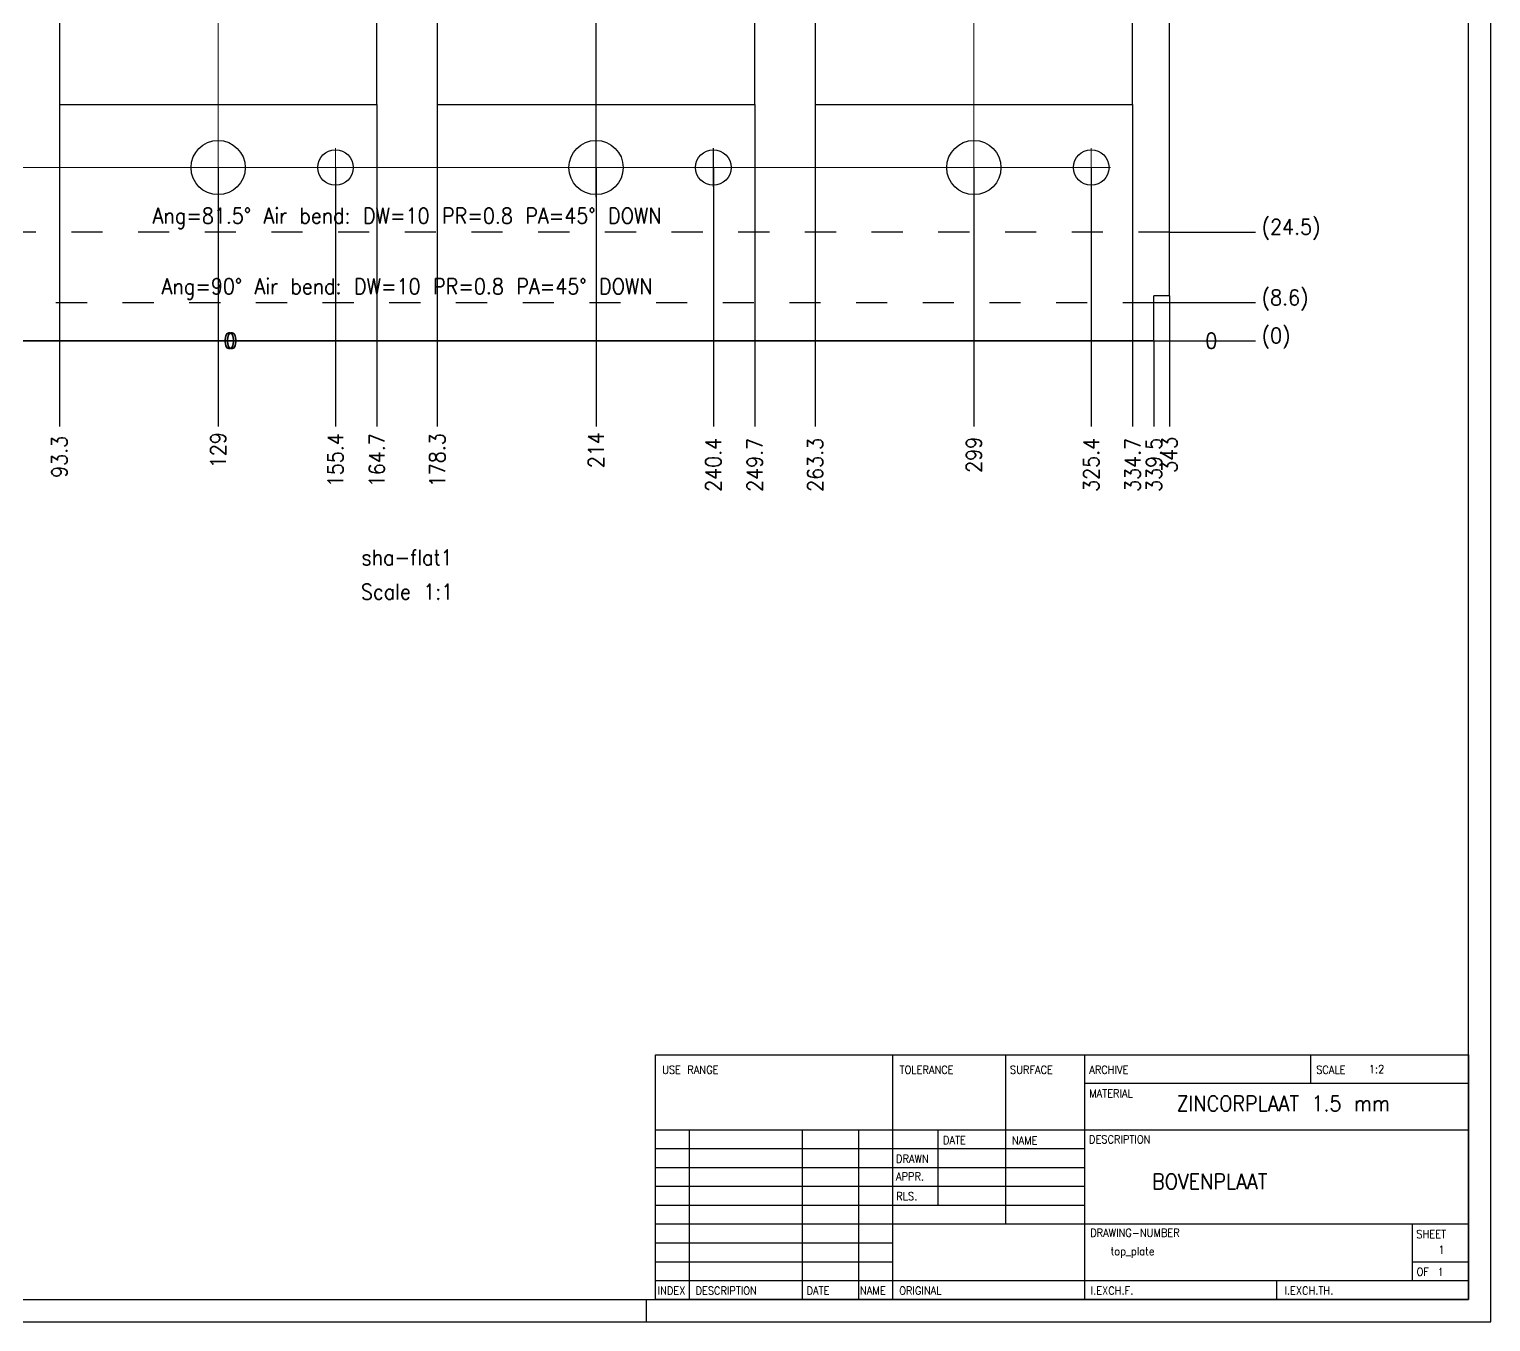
# Model space of a CAD drawing. Header units: millimetres. Extents: x -536 to 305, y -241 to 353.
# Drawn here: x -23.9 to 304.9, y -240.7 to 50 of the extents above; entities that cross this region are included whole.
import ezdxf

# ---------------------------------------------------------------- set-up
doc = ezdxf.new("R2010")
doc.units = ezdxf.units.MM
doc.linetypes.add('DASHED', pattern=[15, 7, -8])
doc.linetypes.add('DOT_CENTER', pattern=[14, 12, -1, 0, -1])
doc.layers.add('1', color=7, linetype='Continuous')
doc.styles.add('CONVERTER_11', font='txt.shx', dxfattribs={"width": 0.9})
doc.dimstyles.new('ME10_DIM_15', dxfattribs={"dimtxt": 3.5, "dimasz": 0.18, "dimexe": 2, "dimexo": 0, "dimgap": 2, "dimtad": 1, "dimdec": 1, "dimdsep": 46, "dimtxsty": 'CONVERTER_11', "dimsah": 1, "dimcen": 0.09, "dimclrd": 160, "dimclre": 160, "dimclrt": 5, "dimadec": 0, "dimazin": 0, "dimtfac": 1, "dimtdec": 4, "dimtix": 1, "dimtmove": 0, "dimatfit": 3, "dimfxl": 0, "dimtolj": 1, "dimtzin": 0, "dimarcsym": 0})
doc.dimstyles.new('ME10_DIM_16', dxfattribs={"dimtxt": 3.5, "dimasz": 0.18, "dimexe": 2, "dimexo": 0, "dimgap": 2, "dimtad": 1, "dimdec": 1, "dimdsep": 46, "dimtxsty": 'CONVERTER_11', "dimsah": 1, "dimcen": 0.09, "dimclrd": 160, "dimclre": 160, "dimclrt": 5, "dimadec": 0, "dimazin": 0, "dimtfac": 1, "dimtdec": 4, "dimtix": 1, "dimtmove": 0, "dimatfit": 3, "dimfxl": 0, "dimtolj": 1, "dimtzin": 0, "dimarcsym": 0})
doc.dimstyles.new('ME10_DIM_19', dxfattribs={"dimtxt": 3.5, "dimasz": 0.18, "dimexe": 2, "dimexo": 0, "dimgap": 2, "dimtad": 1, "dimdec": 1, "dimdsep": 46, "dimtxsty": 'CONVERTER_11', "dimsah": 1, "dimcen": 0.09, "dimclrd": 160, "dimclre": 160, "dimclrt": 5, "dimadec": 0, "dimazin": 0, "dimtfac": 1, "dimtdec": 4, "dimtix": 1, "dimtmove": 0, "dimatfit": 3, "dimfxl": 0, "dimtolj": 1, "dimtzin": 0, "dimarcsym": 0})
doc.dimstyles.new('ME10_DIM_20', dxfattribs={"dimtxt": 3.5, "dimasz": 0.18, "dimexe": 2, "dimexo": 0, "dimgap": 2, "dimtad": 1, "dimdec": 1, "dimdsep": 46, "dimtxsty": 'CONVERTER_11', "dimsah": 1, "dimcen": 0.09, "dimclrd": 160, "dimclre": 160, "dimclrt": 5, "dimadec": 0, "dimazin": 0, "dimtfac": 1, "dimtdec": 4, "dimtix": 1, "dimtmove": 0, "dimatfit": 3, "dimfxl": 0, "dimtolj": 1, "dimtzin": 0, "dimarcsym": 0})
doc.dimstyles.new('ME10_DIM_23', dxfattribs={"dimtxt": 3.5, "dimasz": 0.18, "dimexe": 2, "dimexo": 0, "dimgap": 2, "dimtad": 1, "dimdec": 1, "dimdsep": 46, "dimtxsty": 'CONVERTER_11', "dimsah": 1, "dimcen": 0.09, "dimclrd": 160, "dimclre": 160, "dimclrt": 5, "dimadec": 0, "dimazin": 0, "dimtfac": 1, "dimtdec": 4, "dimtix": 1, "dimtmove": 0, "dimatfit": 3, "dimfxl": 0, "dimtolj": 1, "dimtzin": 0, "dimarcsym": 0})
doc.dimstyles.new('ME10_DIM_28', dxfattribs={"dimtxt": 3.5, "dimasz": 0.18, "dimexe": 2, "dimexo": 0, "dimgap": 2, "dimtad": 1, "dimdec": 1, "dimdsep": 46, "dimtxsty": 'CONVERTER_11', "dimsah": 1, "dimcen": 0.09, "dimclrd": 160, "dimclre": 160, "dimclrt": 5, "dimadec": 0, "dimazin": 0, "dimtfac": 1, "dimtdec": 4, "dimtix": 1, "dimtmove": 0, "dimatfit": 3, "dimfxl": 0, "dimtolj": 1, "dimtzin": 0, "dimarcsym": 0})
doc.dimstyles.new('ME10_DIM_74', dxfattribs={"dimtxt": 3.5, "dimasz": 0.18, "dimexe": 2, "dimexo": 0, "dimgap": 2, "dimtad": 1, "dimdec": 1, "dimdsep": 46, "dimtxsty": 'CONVERTER_11', "dimsah": 1, "dimcen": 0.09, "dimclrd": 160, "dimclre": 160, "dimclrt": 5, "dimadec": 0, "dimazin": 0, "dimtfac": 1, "dimtdec": 4, "dimtix": 1, "dimtmove": 0, "dimatfit": 3, "dimfxl": 0, "dimtolj": 1, "dimtzin": 0, "dimarcsym": 0})
doc.dimstyles.new('ME10_DIM_75', dxfattribs={"dimtxt": 3.5, "dimasz": 0.18, "dimexe": 2, "dimexo": 0, "dimgap": 2, "dimtad": 1, "dimdec": 1, "dimdsep": 46, "dimtxsty": 'CONVERTER_11', "dimsah": 1, "dimcen": 0.09, "dimclrd": 160, "dimclre": 160, "dimclrt": 5, "dimadec": 0, "dimazin": 0, "dimtfac": 1, "dimtdec": 4, "dimtix": 1, "dimtmove": 0, "dimatfit": 3, "dimfxl": 0, "dimtolj": 1, "dimtzin": 0, "dimarcsym": 0})
doc.dimstyles.new('ME10_DIM_76', dxfattribs={"dimtxt": 3.5, "dimasz": 0.18, "dimexe": 2, "dimexo": 0, "dimgap": 2, "dimtad": 1, "dimdec": 1, "dimdsep": 46, "dimtxsty": 'CONVERTER_11', "dimsah": 1, "dimcen": 0.09, "dimclrd": 160, "dimclre": 160, "dimclrt": 5, "dimadec": 0, "dimazin": 0, "dimtfac": 1, "dimtdec": 4, "dimtix": 1, "dimtmove": 0, "dimatfit": 3, "dimfxl": 0, "dimtolj": 1, "dimtzin": 0, "dimarcsym": 0})
doc.dimstyles.new('ME10_DIM_77', dxfattribs={"dimtxt": 3.5, "dimasz": 0.18, "dimexe": 2, "dimexo": 0, "dimgap": 2, "dimtad": 1, "dimdec": 1, "dimdsep": 46, "dimtxsty": 'CONVERTER_11', "dimsah": 1, "dimcen": 0.09, "dimclrd": 160, "dimclre": 160, "dimclrt": 5, "dimadec": 0, "dimazin": 0, "dimtfac": 1, "dimtdec": 4, "dimtix": 1, "dimtmove": 0, "dimatfit": 3, "dimfxl": 0, "dimtolj": 1, "dimtzin": 0, "dimarcsym": 0})
doc.dimstyles.new('ME10_DIM_78', dxfattribs={"dimtxt": 3.5, "dimasz": 0.18, "dimexe": 2, "dimexo": 0, "dimgap": 2, "dimtad": 1, "dimdec": 1, "dimdsep": 46, "dimtxsty": 'CONVERTER_11', "dimsah": 1, "dimcen": 0.09, "dimclrd": 160, "dimclre": 160, "dimclrt": 5, "dimadec": 0, "dimazin": 0, "dimtfac": 1, "dimtdec": 4, "dimtix": 1, "dimtmove": 0, "dimatfit": 3, "dimfxl": 0, "dimtolj": 1, "dimtzin": 0, "dimarcsym": 0})
doc.dimstyles.new('ME10_DIM_79', dxfattribs={"dimtxt": 3.5, "dimasz": 0.18, "dimexe": 2, "dimexo": 0, "dimgap": 2, "dimtad": 1, "dimdec": 1, "dimdsep": 46, "dimtxsty": 'CONVERTER_11', "dimsah": 1, "dimcen": 0.09, "dimclrd": 160, "dimclre": 160, "dimclrt": 5, "dimadec": 0, "dimazin": 0, "dimtfac": 1, "dimtdec": 4, "dimtix": 1, "dimtmove": 0, "dimatfit": 3, "dimfxl": 0, "dimtolj": 1, "dimtzin": 0, "dimarcsym": 0})
doc.dimstyles.new('ME10_DIM_82', dxfattribs={"dimtxt": 3.5, "dimasz": 0.18, "dimexe": 2, "dimexo": 0, "dimgap": 2, "dimtad": 1, "dimdec": 1, "dimdsep": 46, "dimtxsty": 'CONVERTER_11', "dimsah": 1, "dimcen": 0.09, "dimclrd": 160, "dimclre": 160, "dimclrt": 5, "dimadec": 0, "dimazin": 0, "dimtfac": 1, "dimtdec": 4, "dimtix": 1, "dimtmove": 0, "dimatfit": 3, "dimfxl": 0, "dimtolj": 1, "dimtzin": 0, "dimarcsym": 0})
doc.dimstyles.new('ME10_DIM_83', dxfattribs={"dimtxt": 3.5, "dimasz": 0.18, "dimexe": 2, "dimexo": 0, "dimgap": 2, "dimtad": 1, "dimdec": 1, "dimdsep": 46, "dimtxsty": 'CONVERTER_11', "dimsah": 1, "dimcen": 0.09, "dimclrd": 160, "dimclre": 160, "dimclrt": 5, "dimadec": 0, "dimazin": 0, "dimtfac": 1, "dimtdec": 4, "dimtix": 1, "dimtmove": 0, "dimatfit": 3, "dimfxl": 0, "dimtolj": 1, "dimtzin": 0, "dimarcsym": 0})
doc.dimstyles.new('ME10_DIM_84', dxfattribs={"dimtxt": 3.5, "dimasz": 0.18, "dimexe": 2, "dimexo": 0, "dimgap": 2, "dimtad": 1, "dimdec": 1, "dimdsep": 46, "dimtxsty": 'CONVERTER_11', "dimsah": 1, "dimcen": 0.09, "dimclrd": 160, "dimclre": 160, "dimclrt": 5, "dimadec": 0, "dimazin": 0, "dimtfac": 1, "dimtdec": 4, "dimtix": 1, "dimtmove": 0, "dimatfit": 3, "dimfxl": 0, "dimtolj": 1, "dimtzin": 0, "dimarcsym": 0})
doc.dimstyles.new('ME10_DIM_85', dxfattribs={"dimtxt": 3.5, "dimasz": 0.18, "dimexe": 2, "dimexo": 0, "dimgap": 2, "dimtad": 1, "dimdec": 1, "dimdsep": 46, "dimtxsty": 'CONVERTER_11', "dimsah": 1, "dimcen": 0.09, "dimclrd": 160, "dimclre": 160, "dimclrt": 5, "dimadec": 0, "dimazin": 0, "dimtfac": 1, "dimtdec": 4, "dimtix": 1, "dimtmove": 0, "dimatfit": 3, "dimfxl": 0, "dimtolj": 1, "dimtzin": 0, "dimarcsym": 0})
doc.dimstyles.new('ME10_DIM_86', dxfattribs={"dimtxt": 3.5, "dimasz": 0.18, "dimexe": 2, "dimexo": 0, "dimgap": 2, "dimtad": 1, "dimdec": 1, "dimdsep": 46, "dimtxsty": 'CONVERTER_11', "dimsah": 1, "dimcen": 0.09, "dimclrd": 160, "dimclre": 160, "dimclrt": 5, "dimadec": 0, "dimazin": 0, "dimtfac": 1, "dimtdec": 4, "dimtix": 1, "dimtmove": 0, "dimatfit": 3, "dimfxl": 0, "dimtolj": 1, "dimtzin": 0, "dimarcsym": 0})
doc.dimstyles.new('ME10_DIM_87', dxfattribs={"dimtxt": 3.5, "dimasz": 0.18, "dimexe": 2, "dimexo": 0, "dimgap": 2, "dimtad": 1, "dimdec": 1, "dimdsep": 46, "dimtxsty": 'CONVERTER_11', "dimsah": 1, "dimcen": 0.09, "dimclrd": 160, "dimclre": 160, "dimclrt": 5, "dimadec": 0, "dimazin": 0, "dimtfac": 1, "dimtdec": 4, "dimtix": 1, "dimtmove": 0, "dimatfit": 3, "dimfxl": 0, "dimtolj": 1, "dimtzin": 0, "dimarcsym": 0})
doc.dimstyles.new('ME10_DIM_88', dxfattribs={"dimtxt": 3.5, "dimasz": 0.18, "dimexe": 2, "dimexo": 0, "dimgap": 2, "dimtad": 1, "dimdec": 1, "dimdsep": 46, "dimtxsty": 'CONVERTER_11', "dimsah": 1, "dimcen": 0.09, "dimclrd": 160, "dimclre": 160, "dimclrt": 5, "dimadec": 0, "dimazin": 0, "dimtfac": 1, "dimtdec": 4, "dimtix": 1, "dimtmove": 0, "dimatfit": 3, "dimfxl": 0, "dimtolj": 1, "dimtzin": 0, "dimarcsym": 0})
doc.dimstyles.new('ME10_DIM_89', dxfattribs={"dimtxt": 3.5, "dimasz": 0.18, "dimexe": 2, "dimexo": 0, "dimgap": 2, "dimtad": 1, "dimdec": 1, "dimdsep": 46, "dimtxsty": 'CONVERTER_11', "dimsah": 1, "dimcen": 0.09, "dimclrd": 160, "dimclre": 160, "dimclrt": 5, "dimadec": 0, "dimazin": 0, "dimtfac": 1, "dimtdec": 4, "dimtix": 1, "dimtmove": 0, "dimatfit": 3, "dimfxl": 0, "dimtolj": 1, "dimtzin": 0, "dimarcsym": 0})

# ---------------------------------------------------------------- blocks, each defined once
blk = doc.blocks.new('upside', base_point=(-110.36, -20.08))
at = {"color": 250, "linetype": 'Continuous'}
for p, q in [((232.64, 5.78), (232.64, 229)), ((-17.06, 57.67), (-17.06, 33.07)), ((54.34, 33.07), (54.34, 57.67)), ((67.94, 57.67), (67.94, 33.07)), ((139.34, 33.07), (139.34, 57.67)), ((152.94, 57.67), (152.94, 33.07)), ((224.34, 33.07), (224.34, 57.67)), ((-17.06, 33.07), (54.34, 33.07)), ((67.94, 33.07), (139.34, 33.07)), ((152.94, 33.07), (224.34, 33.07)), ((232.64, 2.96), (232.64, 5.78)), ((232.64, -9.96), (232.64, 2.96)), ((229.14, -13.08), (229.14, -9.96)), ((232.64, -9.96), (229.14, -9.96)), ((229.14, -20.08), (229.14, -13.08)), ((229.14, -20.08), (-106.86, -20.08))]:
    blk.add_line(p, q, dxfattribs=at)
at = {"color": 5, "linetype": 'DASHED'}
for p, q in [((232.64, 4.37), (-110.36, 4.37)), ((229.14, -11.52), (-106.86, -11.52))]:
    blk.add_line(p, q, dxfattribs=at)
at = {"color": 250, "linetype": 'Continuous'}
for centre, radius in [((18.64, 18.87), 6.1), ((103.64, 18.87), 6.1), ((188.64, 18.87), 6.1), ((45.04, 18.87), 4), ((130.04, 18.87), 4), ((215.04, 18.87), 4)]:
    blk.add_circle(centre, radius, dxfattribs=at)
at = {"layer": '1', "color": 30, "linetype": 'DOT_CENTER', "const_width": 0.25}
for points in [[(18.64, 177.9), (18.64, 24.83)], [(103.64, 175.81), (103.64, 24.08)], [(188.64, 174.93), (188.64, 19.06)], [(18.64, 25.58), (18.64, 12.16)], [(45.04, 23.27), (45.04, 14.47)], [(103.64, 25.58), (103.64, 12.16)], [(130.04, 23.27), (130.04, 14.47)], [(188.64, 25.58), (188.64, 12.16)], [(215.04, 23.27), (215.04, 14.47)], [(212.51, 18.87), (-73.07, 18.87)], [(25.35, 18.87), (11.93, 18.87)], [(49.44, 18.87), (40.64, 18.87)], [(110.35, 18.87), (96.93, 18.87)], [(134.44, 18.87), (125.64, 18.87)], [(195.35, 18.87), (181.93, 18.87)], [(219.44, 18.87), (210.64, 18.87)]]:
    blk.add_lwpolyline(points, dxfattribs=at)
at = {"color": 5, "char_height": 3.5, "attachment_point": 8, "line_spacing_factor": 0.660264, "style": 'CONVERTER_11'}
for s, insert in [('Ang=81.5%%d Air bend: DW=10 PR=0.8 PA=45%%d DOWN', (61.14, 5.12)), ('Ang=90%%d Air bend: DW=10 PR=0.8 PA=45%%d DOWN', (61.14, -10.77))]:
    blk.add_mtext(s, dxfattribs=dict(at, insert=insert))
blk = doc.blocks.new('top_plate__4', base_point=(-110.36, -20.08))
blk.add_blockref('upside', (-110.36, -20.08))
blk = doc.blocks.new('*D35')
at = {"layer": '1', "color": 160, "linetype": 'Continuous'}
blk.add_line((-126.86, -20.08), (238.72, -20.08), dxfattribs=at)
at = {"layer": '1', "color": 5, "style": 'CONVERTER_11', "width": 0.9}
blk.add_text('0', height=3.5, dxfattribs=at).set_placement((240.72, -21.83))
blk = doc.blocks.new('*D36')
at = {"layer": '1', "color": 160, "linetype": 'Continuous'}
blk.add_line((229.14, -11.52), (251.98, -11.52), dxfattribs=at)
at = {"layer": '1', "color": 5, "insert": (253.38, -13.27), "char_height": 3.5, "attachment_point": 7, "line_spacing_factor": 0.60024, "style": 'CONVERTER_11'}
blk.add_mtext('\\C5;(\\C5;8.6\\C5;)', dxfattribs=at)
blk = doc.blocks.new('*D39')
at = {"layer": '1', "color": 160, "linetype": 'Continuous'}
blk.add_line((232.64, 4.37), (251.98, 4.37), dxfattribs=at)
at = {"layer": '1', "color": 5, "insert": (253.38, 2.62), "char_height": 3.5, "attachment_point": 7, "line_spacing_factor": 0.60024, "style": 'CONVERTER_11'}
blk.add_mtext('\\C5;(\\C5;24.5\\C5;)', dxfattribs=at)
blk = doc.blocks.new('*D40')
at = {"layer": '1', "color": 160, "linetype": 'Continuous'}
blk.add_line((-126.86, -20.08), (251.98, -20.08), dxfattribs=at)
at = {"layer": '1', "color": 5, "insert": (253.38, -21.83), "char_height": 3.5, "attachment_point": 7, "line_spacing_factor": 0.60024, "style": 'CONVERTER_11'}
blk.add_mtext('\\C5;(\\C5;0\\C5;)', dxfattribs=at)
blk = doc.blocks.new('*D43')
at = {"layer": '1', "color": 160, "linetype": 'Continuous'}
blk.add_line((-126.86, -20.08), (17.81, -20.08), dxfattribs=at)
at = {"layer": '1', "color": 5, "style": 'CONVERTER_11', "width": 0.9}
blk.add_text('0', height=3.5, dxfattribs=at).set_placement((19.81, -21.83))
blk = doc.blocks.new('*D48')
at = {"layer": '1', "color": 160, "linetype": 'Continuous'}
blk.add_line((-126.86, -20.08), (18.34, -20.08), dxfattribs=at)
at = {"layer": '1', "color": 5, "style": 'CONVERTER_11', "width": 0.9}
blk.add_text('0', height=3.5, dxfattribs=at).set_placement((20.34, -21.83))
blk = doc.blocks.new('*D94')
at = {"layer": '1', "color": 160, "linetype": 'Continuous'}
blk.add_line((224.34, 33.07), (224.34, -39.39), dxfattribs=at)
at = {"layer": '1', "color": 5, "insert": (226.09, -54.08), "char_height": 3.5, "attachment_point": 7, "rotation": 90, "line_spacing_factor": 0.60024, "style": 'CONVERTER_11'}
blk.add_mtext('334.7', dxfattribs=at)
blk = doc.blocks.new('*D95')
at = {"layer": '1', "color": 160, "linetype": 'Continuous'}
blk.add_line((152.94, 33.07), (152.94, -39.39), dxfattribs=at)
at = {"layer": '1', "color": 5, "insert": (154.69, -54.08), "char_height": 3.5, "attachment_point": 7, "rotation": 90, "line_spacing_factor": 0.60024, "style": 'CONVERTER_11'}
blk.add_mtext('263.3', dxfattribs=at)
blk = doc.blocks.new('*D96')
at = {"layer": '1', "color": 160, "linetype": 'Continuous'}
blk.add_line((139.34, 33.07), (139.34, -39.39), dxfattribs=at)
at = {"layer": '1', "color": 5, "insert": (141.09, -54.08), "char_height": 3.5, "attachment_point": 7, "rotation": 90, "line_spacing_factor": 0.60024, "style": 'CONVERTER_11'}
blk.add_mtext('249.7', dxfattribs=at)
blk = doc.blocks.new('*D97')
at = {"layer": '1', "color": 160, "linetype": 'Continuous'}
blk.add_line((67.94, 33.07), (67.94, -39.39), dxfattribs=at)
at = {"layer": '1', "color": 5, "insert": (69.69, -53.03), "char_height": 3.5, "attachment_point": 7, "rotation": 90, "line_spacing_factor": 0.60024, "style": 'CONVERTER_11'}
blk.add_mtext('178.3', dxfattribs=at)
blk = doc.blocks.new('*D98')
at = {"layer": '1', "color": 160, "linetype": 'Continuous'}
blk.add_line((54.34, 33.07), (54.34, -39.39), dxfattribs=at)
at = {"layer": '1', "color": 5, "insert": (56.09, -53.03), "char_height": 3.5, "attachment_point": 7, "rotation": 90, "line_spacing_factor": 0.60024, "style": 'CONVERTER_11'}
blk.add_mtext('164.7', dxfattribs=at)
blk = doc.blocks.new('*D99')
at = {"layer": '1', "color": 160, "linetype": 'Continuous'}
blk.add_line((-17.06, 33.07), (-17.06, -39.39), dxfattribs=at)
at = {"layer": '1', "color": 5, "insert": (-15.31, -50.93), "char_height": 3.5, "attachment_point": 7, "rotation": 90, "line_spacing_factor": 0.60024, "style": 'CONVERTER_11'}
blk.add_mtext('93.3', dxfattribs=at)
blk = doc.blocks.new('*D102')
at = {"layer": '1', "color": 160, "linetype": 'Continuous'}
blk.add_line((232.64, -9.96), (232.64, -39.39), dxfattribs=at)
at = {"layer": '1', "color": 5, "insert": (234.39, -49.79), "char_height": 3.5, "attachment_point": 7, "rotation": 90, "line_spacing_factor": 0.60024, "style": 'CONVERTER_11'}
blk.add_mtext('343', dxfattribs=at)
blk = doc.blocks.new('*D103')
at = {"layer": '1', "color": 160, "linetype": 'Continuous'}
blk.add_line((229.14, -20.08), (229.14, -39.39), dxfattribs=at)
at = {"layer": '1', "color": 5, "insert": (230.89, -54.08), "char_height": 3.5, "attachment_point": 7, "rotation": 90, "line_spacing_factor": 0.60024, "style": 'CONVERTER_11'}
blk.add_mtext('339.5', dxfattribs=at)
blk = doc.blocks.new('*D104')
at = {"layer": '1', "color": 160, "linetype": 'Continuous'}
blk.add_line((215.04, 18.87), (215.04, -39.39), dxfattribs=at)
at = {"layer": '1', "color": 5, "insert": (216.79, -54.08), "char_height": 3.5, "attachment_point": 7, "rotation": 90, "line_spacing_factor": 0.60024, "style": 'CONVERTER_11'}
blk.add_mtext('325.4', dxfattribs=at)
blk = doc.blocks.new('*D105')
at = {"layer": '1', "color": 160, "linetype": 'Continuous'}
blk.add_line((188.64, 18.87), (188.64, -39.39), dxfattribs=at)
at = {"layer": '1', "color": 5, "insert": (190.39, -49.79), "char_height": 3.5, "attachment_point": 7, "rotation": 90, "line_spacing_factor": 0.60024, "style": 'CONVERTER_11'}
blk.add_mtext('299', dxfattribs=at)
blk = doc.blocks.new('*D106')
at = {"layer": '1', "color": 160, "linetype": 'Continuous'}
blk.add_line((130.04, 18.87), (130.04, -39.39), dxfattribs=at)
at = {"layer": '1', "color": 5, "insert": (131.79, -54.08), "char_height": 3.5, "attachment_point": 7, "rotation": 90, "line_spacing_factor": 0.60024, "style": 'CONVERTER_11'}
blk.add_mtext('240.4', dxfattribs=at)
blk = doc.blocks.new('*D107')
at = {"layer": '1', "color": 160, "linetype": 'Continuous'}
blk.add_line((103.64, 18.87), (103.64, -39.39), dxfattribs=at)
at = {"layer": '1', "color": 5, "insert": (105.39, -48.74), "char_height": 3.5, "attachment_point": 7, "rotation": 90, "line_spacing_factor": 0.60024, "style": 'CONVERTER_11'}
blk.add_mtext('214', dxfattribs=at)
blk = doc.blocks.new('*D108')
at = {"layer": '1', "color": 160, "linetype": 'Continuous'}
blk.add_line((45.04, 18.87), (45.04, -39.39), dxfattribs=at)
at = {"layer": '1', "color": 5, "insert": (46.79, -53.03), "char_height": 3.5, "attachment_point": 7, "rotation": 90, "line_spacing_factor": 0.60024, "style": 'CONVERTER_11'}
blk.add_mtext('155.4', dxfattribs=at)
blk = doc.blocks.new('*D109')
at = {"layer": '1', "color": 160, "linetype": 'Continuous'}
blk.add_line((18.64, 18.87), (18.64, -39.39), dxfattribs=at)
at = {"layer": '1', "color": 5, "insert": (20.39, -48.74), "char_height": 3.5, "attachment_point": 7, "rotation": 90, "line_spacing_factor": 0.60024, "style": 'CONVERTER_11'}
blk.add_mtext('129', dxfattribs=at)
blk = doc.blocks.new('Data_block', base_point=(299.91, -235.72))
at = {"color": 7, "linetype": 'Continuous'}
for p, q in [((117.01, -180.72), (170.35, -180.72)), ((117.01, -197.57), (117.01, -180.72)), ((170.35, -180.72), (170.35, -218.72)), ((170.35, -180.72), (195.75, -180.72)), ((195.75, -180.72), (195.75, -197.57)), ((195.75, -180.72), (213.53, -180.72)), ((213.53, -180.72), (213.53, -187.06)), ((213.53, -180.72), (264.35, -180.72)), ((264.35, -180.72), (264.35, -187.06)), ((264.35, -180.72), (299.91, -180.72)), ((299.91, -180.72), (299.91, -187.06)), ((213.53, -187.06), (299.91, -187.06)), ((213.53, -187.06), (213.53, -235.72)), ((299.91, -187.06), (299.91, -197.57)), ((117.01, -197.57), (124.63, -197.57)), ((117.01, -201.8), (117.01, -197.57)), ((124.63, -197.57), (124.63, -235.72)), ((124.63, -197.57), (150.03, -197.57)), ((150.03, -197.57), (150.03, -235.72)), ((150.03, -197.57), (162.73, -197.57)), ((162.73, -235.72), (162.73, -197.57)), ((162.73, -197.57), (180.51, -197.57)), ((180.51, -197.57), (180.51, -214.49)), ((180.51, -197.57), (195.75, -197.57)), ((195.75, -197.57), (195.75, -218.72)), ((195.75, -197.57), (299.91, -197.57)), ((299.91, -197.57), (299.91, -218.72)), ((213.53, -201.8), (117.01, -201.8)), ((117.01, -206.03), (117.01, -201.8)), ((117.01, -210.23), (117.01, -206)), ((117.01, -210.23), (117.01, -206)), ((117.01, -206.03), (213.53, -206.03)), ((117.01, -210.26), (117.01, -206.03)), ((213.53, -210.26), (117.01, -210.26)), ((117.01, -214.49), (117.01, -210.26)), ((117.01, -218.72), (117.01, -214.49)), ((117.01, -214.49), (180.51, -214.49)), ((180.51, -214.49), (213.53, -214.49)), ((117.01, -223.03), (117.01, -218.72)), ((117.01, -218.72), (170.35, -218.72)), ((170.35, -218.72), (195.75, -218.72)), ((170.35, -218.72), (170.35, -223.03)), ((195.75, -218.72), (287.21, -218.72)), ((287.21, -218.72), (287.21, -231.49)), ((287.21, -218.72), (299.91, -218.72)), ((299.91, -218.72), (299.91, -227.26)), ((117.01, -227.26), (117.01, -223.03)), ((170.35, -223.03), (117.01, -223.03)), ((170.35, -223.03), (170.35, -227.26)), ((117.01, -231.49), (117.01, -227.26)), ((117.01, -227.26), (170.35, -227.26)), ((170.35, -227.26), (170.35, -235.72)), ((287.21, -227.26), (299.91, -227.26)), ((299.91, -227.26), (299.91, -231.49)), ((117.01, -235.72), (117.01, -231.49)), ((256.73, -231.49), (117.01, -231.49)), ((287.21, -231.49), (256.73, -231.49)), ((256.73, -231.49), (256.73, -235.72)), ((299.91, -231.49), (287.21, -231.49)), ((299.91, -231.49), (299.91, -235.72)), ((124.63, -235.72), (117.01, -235.72)), ((150.03, -235.72), (124.63, -235.72)), ((162.73, -235.72), (150.03, -235.72)), ((170.35, -235.72), (162.73, -235.72)), ((213.53, -235.72), (170.35, -235.72)), ((256.73, -235.72), (213.53, -235.72)), ((299.91, -235.72), (256.73, -235.72))]:
    blk.add_line(p, q, dxfattribs=at)
at = {"color": 7, "style": 'CONVERTER_11', "width": 0.9}
for s, p in [('USE RANGE', (118.51, -184.95)), ('TOLERANCE', (171.93, -184.95)), ('SURFACE', (196.77, -184.95)), ('ARCHIVE', (214.59, -184.95)), ('SCALE', (265.65, -184.95)), ('MATERIAL', (214.59, -190.27)), ('DATE', (181.7, -200.77)), ('NAME', (197.19, -200.83)), ('DESCRIPTION', (214.53, -200.59)), ('DRAWN', (171.12, -204.95)), ('APPR.', (171.12, -208.94)), ('RLS.', (171.18, -213.38)), ('DRAWING-NUMBER', (214.8, -221.61)), ('SHEET', (288.18, -221.91)), ('OF', (288.21, -230.38)), ('INDEX', (117.5, -234.62)), ('DESCRIPTION', (126.01, -234.62)), ('DATE', (151.01, -234.62)), ('NAME', (163.03, -234.62)), ('ORIGINAL', (171.83, -234.62)), ('I.EXCH.F.', (214.91, -234.62)), ('I.EXCH.TH.', (258.51, -234.62))]:
    blk.add_text(s, height=1.8, dxfattribs=at).set_placement(p)
at = {"color": 3, "style": 'CONVERTER_11', "width": 0.9}
for s, p in [('1:2', (277.48, -184.8)), ('top_plate', (219.38, -225.74)), ('1', (293.15, -225.42)), ('1', (292.94, -230.41))]:
    blk.add_text(s, height=1.8, dxfattribs=at).set_placement(p)
blk = doc.blocks.new('Title_Block', base_point=(117.01, -235.72))
blk.add_blockref('Data_block', (299.91, -235.72))
at = {"layer": '1', "color": 250, "style": 'CONVERTER_11', "width": 0.9}
for s, p in [('ZINCORPLAAT 1.5 mm', (234.24, -193.37)), ('BOVENPLAAT', (228.75, -210.91))]:
    blk.add_text(s, height=3.5, dxfattribs=at).set_placement(p)
blk = doc.blocks.new('FRAME_A1', base_point=(-536.09, -240.72))
at = {"layer": '1', "color": 7, "linetype": 'Continuous'}
for p, q in [((304.91, -240.72), (304.91, 353.28)), ((299.91, -235.72), (299.91, 348.28)), ((-531.09, -235.72), (299.91, -235.72)), ((114.91, -235.72), (114.91, -240.72)), ((-536.09, -240.72), (304.91, -240.72))]:
    blk.add_line(p, q, dxfattribs=at)
at = {"layer": '1'}
blk.add_blockref('Title_Block', (117.01, -235.72), dxfattribs=at)
blk = doc.blocks.new('sha-flat1', base_point=(61.142, 134.176))
blk.add_blockref('top_plate__4', (-110.358, -20.083))
at = {"layer": '1', "color": 5, "insert": (61.142, -67.083), "char_height": 3.5, "attachment_point": 2, "line_spacing_factor": 1.320528, "style": 'CONVERTER_11'}
blk.add_mtext('sha-flat1\\PScale 1:1', dxfattribs=at)
at = {"layer": '1'}
for feature_location, offset, dtype, origin, dimstyle, picture, middle in [((224.342, 33.066), (0, -72.459), 1, (-110.358, -33.961), 'ME10_DIM_74', '*D94', (224.342, -47.736)), ((152.942, 33.066), (0, -72.459), 1, (-110.358, -33.961), 'ME10_DIM_75', '*D95', (152.942, -47.736)), ((139.342, 33.066), (0, -72.459), 1, (-110.358, -33.961), 'ME10_DIM_76', '*D96', (139.342, -47.736)), ((67.942, 33.066), (0, -72.459), 1, (-110.358, -33.961), 'ME10_DIM_77', '*D97', (67.942, -47.211)), ((54.342, 33.066), (0, -72.459), 1, (-110.358, -33.961), 'ME10_DIM_78', '*D98', (54.342, -47.211)), ((-17.058, 33.066), (0, -72.459), 1, (-110.358, -33.961), 'ME10_DIM_79', '*D99', (-17.058, -46.161)), ((215.042, 18.866), (0, -58.259), 1, (-110.358, -33.961), 'ME10_DIM_84', '*D104', (215.042, -47.736)), ((188.642, 18.866), (0, -58.259), 1, (-110.358, -33.961), 'ME10_DIM_85', '*D105', (188.642, -45.593)), ((130.042, 18.866), (0, -58.259), 1, (-110.358, -33.961), 'ME10_DIM_86', '*D106', (130.042, -47.736)), ((103.642, 18.866), (0, -58.259), 1, (-110.358, -33.961), 'ME10_DIM_87', '*D107', (103.642, -45.068)), ((45.042, 18.866), (0, -58.259), 1, (-110.358, -33.961), 'ME10_DIM_88', '*D108', (45.042, -47.211)), ((18.642, 18.866), (0, -58.259), 1, (-110.358, -33.961), 'ME10_DIM_89', '*D109', (18.642, -45.068)), ((232.642, -9.961), (0, -29.431), 1, (-110.358, -33.961), 'ME10_DIM_82', '*D102', (232.642, -45.593)), ((-126.858281651, -20.083150474), (365.575052631, 0), 0, (-126.858281651, -20.083150474), 'ME10_DIM_15', '*D35', (241.76677098, -20.083150474)), ((-126.858281651, -20.083150474), (144.671382772, 0), 0, (-126.858281651, -20.083150474), 'ME10_DIM_23', '*D43', (20.863101121, -20.083150474)), ((-126.858281651, -20.083150474), (145.196226803, 0), 0, (-126.858281651, -20.083150474), 'ME10_DIM_28', '*D48', (21.387945152, -20.083150474)), ((229.142, -20.083), (0, -19.31), 1, (-110.358, -33.961), 'ME10_DIM_83', '*D103', (229.142, -47.736))]:
    dim = blk.add_ordinate_dim(feature_location=feature_location, offset=offset, dtype=dtype, origin=origin, dimstyle=dimstyle, dxfattribs=at)
    dim.commit()
    dim.dimension.update_dxf_attribs({"geometry": picture, "text_midpoint": middle})
for feature_location, offset, origin, dimstyle, picture, middle in [((232.642, 4.368), (19.335, 0), (-126.858, -20.083), 'ME10_DIM_19', '*D39', (261.021, 4.368)), ((229.142, -11.522), (22.835, 0), (-126.858, -20.083), 'ME10_DIM_16', '*D36', (259.446, -11.522)), ((-126.858281651, -20.083150474), (378.83520277, 0), (-126.858281651, -20.083150474), 'ME10_DIM_20', '*D40', (257.301921119, -20.083150474))]:
    dim = blk.add_ordinate_dim(feature_location=feature_location, offset=offset, dtype=0, origin=origin, text='<>)', dimstyle=dimstyle, override={"dimpost": '(<>)'}, dxfattribs=at)
    dim.commit()
    dim.dimension.update_dxf_attribs({"geometry": picture, "text_midpoint": middle})

msp = doc.modelspace()

# ---------------------------------------------------------------- block references
msp.add_blockref('sha-flat1', (61.14, 134.18))
at = {"layer": '1'}
msp.add_blockref('FRAME_A1', (-536.09, -240.72), dxfattribs=at)

doc.saveas('drawing.dxf')
